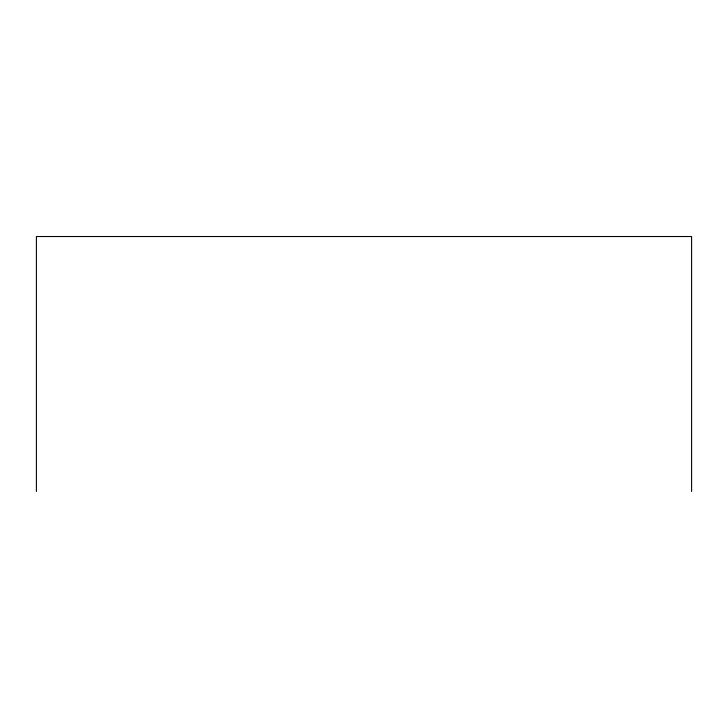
<?xml version="1.0" encoding="UTF-8"?>
<svg xmlns="http://www.w3.org/2000/svg" width="728" height="728" viewBox="0 0 728 728"><rect width="100%" height="100%" fill="white"/><g stroke="black" fill="none" stroke-linecap="round" stroke-linejoin="round"><path stroke-width="1.09" d="M691.6 491.473L691.6 236.527L36.4 236.527L36.4 491.473"/></g></svg>
